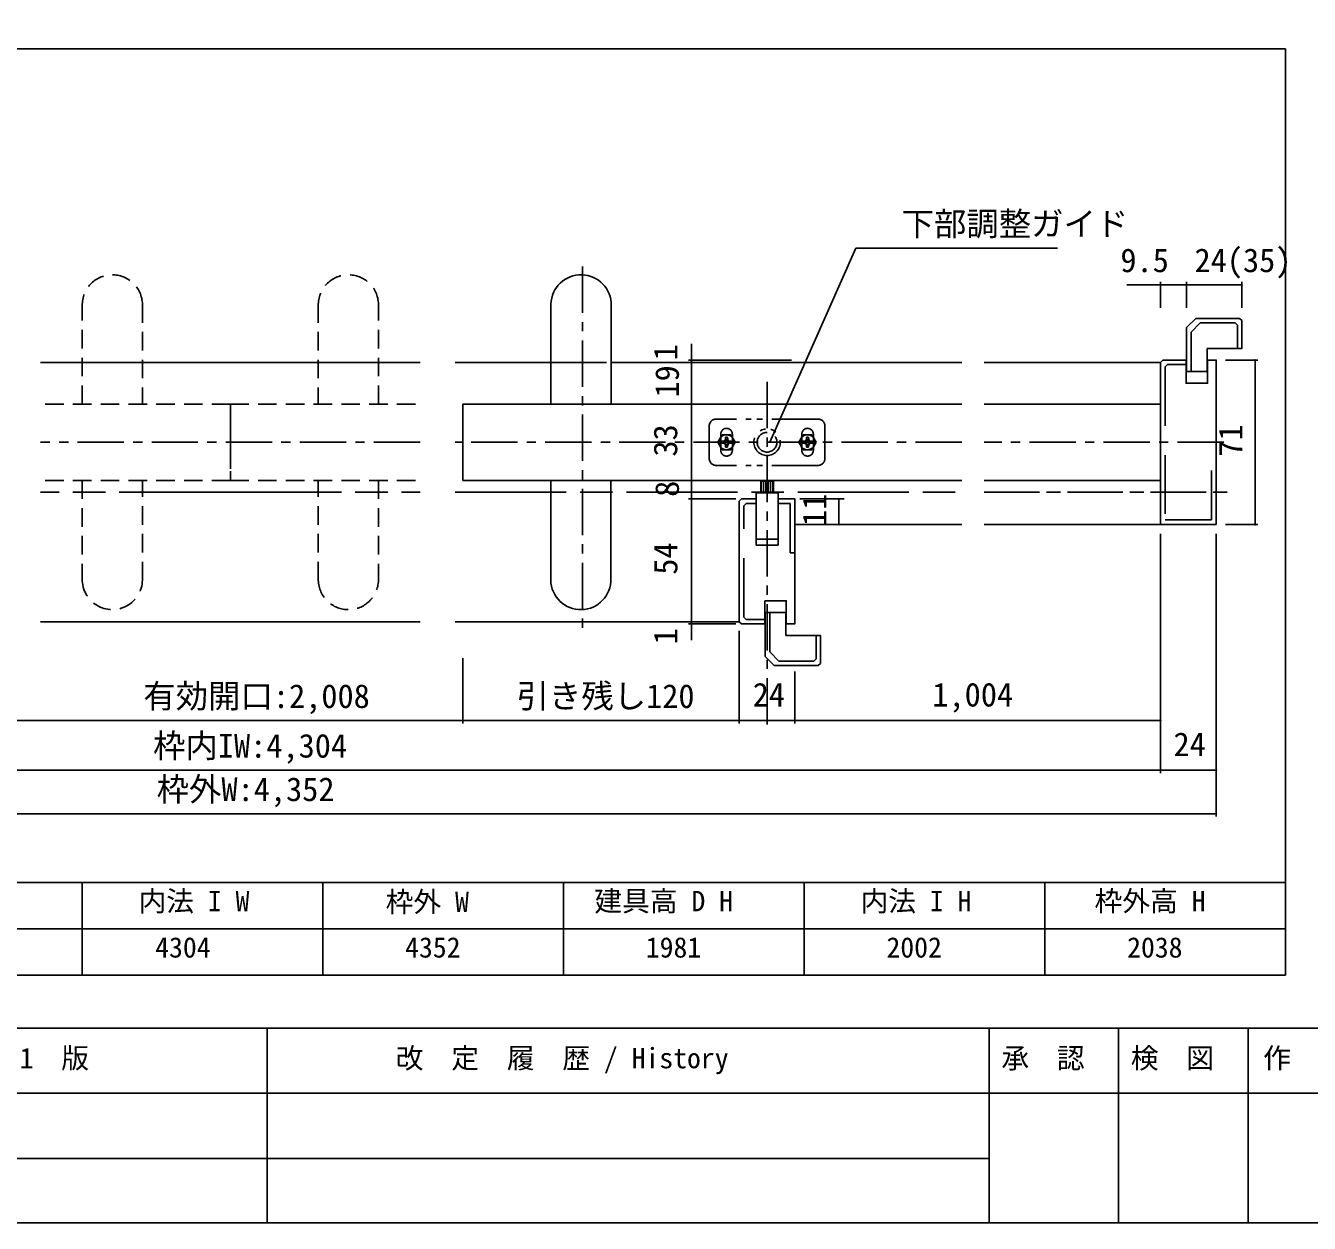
# Model space of a CAD drawing. Units: millimetres, scale not verified. Extents: x -800 to 800, y -554 to 554.
# Drawn here: x -392 to 162, y -554 to -37 of the extents above; entities that cross this region are included whole.
import ezdxf
from ezdxf.enums import TextEntityAlignment as Align

# ---------------------------------------------------------------- set-up
doc = ezdxf.new("R2010")
doc.units = ezdxf.units.MM
doc.header["$LTSCALE"] = 4
for name, pattern in [('CHAIN', [18.5, 12, -1.5, 3.5, -1.5]), ('CHAIN1', [8, 5, -1, 1, -1]), ('DOUBLE_CHAIN1', [8.8, 5, -1, 0.6, -0.6, 0.6, -1]), ('USER2', [9.525, 6.35, -3.175]), ('USER6', [9, 6, -0.75, 1.5, -0.75]), ('USER9', [3, 2, -1])]:
    doc.linetypes.add(name, pattern=pattern)
for name, color, linetype, lineweight in [('1-0', 7, 'Continuous', 25), ('1-4_0', 7, 'Continuous', 25), ('2-0', 7, 'Continuous', 25)]:
    doc.layers.add(name, color=color, linetype=linetype, lineweight=lineweight)
doc.styles.add('ＭＳ ゴシック', font='')
doc.styles.get('ＭＳ ゴシック').set_extended_font_data('MS Gothic')

msp = doc.modelspace()

# ---------------------------------------------------------------- linework, layer by layer
at = {"layer": '1-0'}
for p, q in [((152, -47), (-780, -47)), ((152, -47), (-780, -47)), ((152, -47), (-780, -47)), ((152, -47), (-780, -47)), ((152, -407), (152, -47)), ((152, -407), (152, -47)), ((152, -407), (-780, -407)), ((152, -407), (-780, -407)), ((-288.105, -470.225), (-288.105, -554.225)), ((23.895, -470.225), (23.895, -554.225)), ((79.895, -470.225), (79.895, -554.225)), ((135.895, -470.225), (135.895, -554.225)), ((23.895, -526.225), (-476.105, -526.225))]:
    msp.add_line(p, q, dxfattribs=at)
at = {"layer": '1-4_0'}
for p, q in [((152, -47), (-780, -47)), ((152, -47), (-780, -47)), ((152, -407), (152, -47)), ((152, -407), (-780, -407)), ((152, -407), (-780, -407)), ((-368, -407), (-368, -447)), ((-264, -407), (-264, -447)), ((-160, -407), (-160, -447)), ((-56, -407), (-56, -447)), ((48, -407), (48, -447)), ((152, -407), (152, -447)), ((152, -427), (-780, -427)), ((152, -447), (-780, -447)), ((800, -470), (-800, -470)), ((800, -498), (-476, -498))]:
    msp.add_line(p, q, dxfattribs=at)
msp.add_lwpolyline([(-800, -554), (800, -554), (800, 554), (-800, 554)], close=True, dxfattribs=at)
at = {"layer": '2-0'}
for p, q in [((-70.776, -216.89), (-33.693, -133.129)), ((53.443, -133.129), (-33.693, -133.129)), ((109.198, -148.885), (83.426, -148.885)), ((98.048, -158.808), (98.048, -147.635)), ((109.198, -158.808), (109.198, -147.635)), ((109.198, -158.808), (109.198, -147.635)), ((133.198, -148.885), (109.198, -148.885)), ((133.198, -158.808), (133.198, -147.635)), ((-165.402, -157.275), (-165.402, -200.39)), ((-139.402, -200.39), (-139.402, -157.89)), ((113.188, -163.39), (109.198, -167.38)), ((113.188, -163.39), (132.198, -163.39)), ((133.198, -164.39), (132.198, -163.39)), ((132.198, -163.39), (133.198, -164.39)), ((109.198, -167.38), (109.198, -186.39)), ((-104.687, -182.39), (-104.687, -174.39)), ((118.198, -176.39), (118.198, -186.39)), ((-221.946, -182.39), (-385.963, -182.39)), ((-206.773, -182.39), (-141.388, -182.39)), ((-139.524, -182.39), (12.12, -182.39)), ((-61.458, -181.39), (-105.937, -181.39)), ((-61.458, -181.39), (-105.937, -181.39)), ((-61.458, -181.39), (-105.937, -181.39)), ((-60.418, -182.39), (-105.937, -182.39)), ((-61.458, -182.39), (-105.937, -182.39)), ((-61.458, -182.39), (-105.937, -182.39)), ((-104.687, -182.39), (-104.687, -181.39)), ((-104.687, -200.39), (-104.687, -182.39)), ((21.736, -182.39), (98.048, -182.39)), ((99.048, -181.39), (98.048, -182.39)), ((98.048, -182.39), (98.048, -252.39)), ((126.048, -181.39), (140.113, -181.39)), ((138.863, -252.39), (138.863, -181.39)), ((118.198, -186.39), (109.198, -186.39)), ((-203.524, -200.39), (12.12, -200.39)), ((-203.524, -233.39), (-203.524, -200.39)), ((-61.458, -200.39), (-105.937, -200.39)), ((-62.083, -200.39), (-105.937, -200.39)), ((-104.687, -233.39), (-104.687, -200.39)), ((21.736, -200.39), (98.048, -200.39)), ((98.048, -228.39), (98.048, -205.39)), ((-203.524, -233.39), (12.12, -233.39)), ((-165.524, -276.506), (-165.524, -233.39)), ((-139.524, -233.39), (-139.524, -275.891)), ((-85.529, -233.39), (-105.937, -233.39)), ((-85.529, -233.39), (-105.937, -233.39)), ((-104.687, -241.39), (-104.687, -233.39)), ((-74.576, -238.393), (-74.576, -233.719)), ((-73.576, -238.393), (-73.576, -233.719)), ((-72.576, -238.393), (-72.576, -233.719)), ((-71.576, -238.393), (-71.576, -233.719)), ((-70.576, -238.393), (-70.576, -233.719)), ((-69.576, -238.393), (-69.576, -233.719)), ((21.736, -233.39), (98.048, -233.39)), ((-85.529, -241.39), (-105.937, -241.39)), ((-85.529, -241.39), (-105.937, -241.39)), ((-104.687, -294.39), (-104.687, -241.39)), ((-83.029, -241.39), (-84.029, -242.39)), ((-84.029, -242.39), (-84.029, -294.39)), ((-76.779, -241.39), (-83.029, -241.39)), ((-76.779, -241.39), (-76.779, -261.39)), ((-67.279, -261.39), (-67.279, -241.39)), ((-57.805, -241.39), (-38.723, -241.39)), ((-40.946, -241.39), (-40.946, -252.39)), ((-60.029, -252.39), (12.12, -252.39)), ((21.736, -252.39), (98.048, -252.39)), ((98.048, -252.39), (122.048, -252.39)), ((126.048, -252.39), (140.113, -252.39)), ((98.048, -256.39), (98.048, -338.364)), ((98.048, -256.39), (98.048, -359.797)), ((98.048, -256.39), (98.048, -359.797)), ((122.048, -256.39), (122.048, -359.797)), ((122.048, -256.39), (122.048, -378.573)), ((-67.279, -261.39), (-76.779, -261.39)), ((-73.029, -295.39), (-73.029, -285.39)), ((-63.879, -290.39), (-72.879, -290.39)), ((-72.879, -309.4), (-72.879, -290.39)), ((-63.879, -300.39), (-63.879, -290.39)), ((-221.946, -294.39), (-385.963, -294.39)), ((-206.773, -294.39), (-84.029, -294.39)), ((-85.529, -294.39), (-105.937, -294.39)), ((-85.529, -294.39), (-105.937, -294.39)), ((-85.529, -294.39), (-105.937, -294.39)), ((-85.529, -295.39), (-105.937, -295.39)), ((-85.529, -295.39), (-105.937, -295.39)), ((-104.687, -302.39), (-104.687, -294.39)), ((-104.687, -294.39), (-104.687, -295.39)), ((-83.029, -295.39), (-84.029, -294.39)), ((-84.029, -298.39), (-84.029, -338.364)), ((-84.029, -298.39), (-84.029, -338.364)), ((-83.029, -295.39), (-73.029, -295.39)), ((-203.524, -310.122), (-203.524, -338.364)), ((-68.889, -313.39), (-72.879, -309.4)), ((-68.889, -313.39), (-49.879, -313.39)), ((-60.029, -315.881), (-60.029, -338.364)), ((-60.029, -315.881), (-60.029, -338.364)), ((-48.879, -312.39), (-49.879, -313.39)), ((-503.88, -337.114), (-307.954, -337.114)), ((-84.029, -337.114), (-307.954, -337.114)), ((-84.029, -337.114), (-60.029, -337.114)), ((-60.029, -337.114), (98.048, -337.114)), ((-307.954, -358.547), (-700.409, -358.547)), ((-303.954, -358.547), (-307.954, -358.547)), ((-303.954, -358.547), (-299.954, -358.547)), ((-299.954, -358.547), (98.048, -358.547)), ((122.048, -358.547), (98.048, -358.547)), ((-303.954, -377.323), (-724.409, -377.323)), ((-303.954, -377.323), (122.048, -377.323))]:
    msp.add_line(p, q, dxfattribs=at)
at = {"layer": '2-0', "linetype": 'CHAIN1'}
for p, q in [((-151.787, -140.983), (-151.787, -299.332)), ((-72.029, -338.821), (-72.029, -189.99)), ((-221.946, -216.89), (-385.963, -216.89)), ((12.12, -216.89), (-206.773, -216.89)), ((125.371, -216.89), (21.736, -216.89))]:
    msp.add_line(p, q, dxfattribs=at)
at = {"layer": '2-0', "linetype": 'USER9'}
for p, q in [((-367.954, -200.39), (-367.954, -157.89)), ((-341.954, -157.275), (-341.954, -200.39)), ((-265.954, -157.275), (-265.954, -200.39)), ((-239.954, -200.39), (-239.954, -157.89)), ((-303.954, -200.39), (-385.963, -200.39)), ((-303.954, -200.39), (-221.946, -200.39)), ((-303.954, -200.39), (-303.954, -228.39)), ((-367.954, -233.39), (-367.954, -275.891)), ((-341.954, -276.506), (-341.954, -233.39)), ((-303.954, -233.39), (-221.946, -233.39)), ((-265.954, -276.506), (-265.954, -233.39)), ((-239.954, -233.39), (-239.954, -275.891))]:
    msp.add_line(p, q, dxfattribs=at)
at = {"layer": '2-0', "linetype": 'USER2'}
for p, q in [((115.188, -165.39), (111.198, -169.38)), ((115.188, -165.39), (130.198, -165.39)), ((131.198, -166.39), (130.198, -165.39)), ((131.198, -166.39), (131.198, -176.39)), ((111.198, -186.39), (111.198, -169.38)), ((101.048, -183.39), (100.048, -184.39)), ((100.048, -184.39), (100.048, -250.39)), ((109.048, -183.39), (101.048, -183.39)), ((120.048, -250.39), (120.048, -229.11)), ((-81.029, -243.39), (-82.029, -244.39)), ((-81.029, -243.39), (-76.779, -243.39)), ((-82.029, -292.39), (-82.029, -244.39)), ((100.048, -250.39), (120.048, -250.39)), ((-81.029, -293.39), (-82.029, -292.39)), ((-73.029, -293.39), (-81.029, -293.39)), ((-70.879, -290.39), (-70.879, -307.4)), ((-50.879, -310.39), (-50.879, -300.39)), ((-66.889, -311.39), (-70.879, -307.4)), ((-50.879, -310.39), (-51.879, -311.39)), ((-66.889, -311.39), (-51.879, -311.39))]:
    msp.add_line(p, q, dxfattribs=at)
at = {"layer": '2-0', "linetype": 'DOUBLE_CHAIN1'}
for p, q in [((-97.029, -209.89), (-97.029, -223.89)), ((-50.028, -206.89), (-94.029, -206.89)), ((-47.028, -223.89), (-47.028, -209.89)), ((-92.029, -213.39), (-92.029, -220.39)), ((-90.053, -215.786), (-89.852, -215.987)), ((-89.206, -215.987), (-89.021, -216.383)), ((-87.029, -220.39), (-87.029, -213.39)), ((-57.028, -213.39), (-57.028, -220.39)), ((-54.851, -215.987), (-55.053, -215.786)), ((-54.004, -215.786), (-54.205, -215.987)), ((-52.028, -220.39), (-52.028, -213.39)), ((-90.432, -216.567), (-90.633, -216.366)), ((-89.852, -217.793), (-90.053, -217.995)), ((-89.004, -217.995), (-89.206, -217.793)), ((-88.626, -216.567), (-88.424, -216.366)), ((-88.626, -217.213), (-88.424, -217.415)), ((-55.431, -217.213), (-55.633, -217.415)), ((-55.431, -216.567), (-55.036, -216.383)), ((-55.053, -217.995), (-54.851, -217.793)), ((-53.424, -216.366), (-53.625, -216.567)), ((-53.625, -217.213), (-53.424, -217.415)), ((-50.028, -226.89), (-94.029, -226.89))]:
    msp.add_line(p, q, dxfattribs=at)
at = {"layer": '2-0', "linetype": 'CHAIN'}
for p, q in [((-303.954, -238.393), (-385.963, -238.393)), ((-303.954, -238.393), (-221.946, -238.393)), ((-206.773, -238.393), (12.12, -238.393))]:
    msp.add_line(p, q, dxfattribs=at)
at = {"layer": '2-0', "linetype": 'USER6'}
msp.add_line((21.736, -238.393), (129.224, -238.393), dxfattribs=at)
at = {"layer": '2-0'}
for points in [[(133.198, -164.39), (133.198, -176.39), (118.198, -176.39)], [(122.048, -252.39), (122.048, -181.39), (118.348, -181.39), (118.348, -191.39), (109.048, -191.39), (109.048, -181.39), (99.048, -181.39)], [(-74.745, -238.76), (-74.745, -233.719), (-69.312, -233.719), (-69.312, -238.76)], [(-63.729, -295.39), (-60.029, -295.39), (-60.029, -241.39), (-67.279, -241.39)], [(-63.729, -295.39), (-60.029, -295.39), (-60.029, -241.39), (-67.279, -241.39)], [(-73.029, -285.39), (-63.729, -285.39), (-63.729, -295.39)], [(-48.879, -312.39), (-48.879, -300.39), (-63.879, -300.39)]]:
    msp.add_lwpolyline(points, dxfattribs=at)
at = {"layer": '2-0', "linetype": 'USER9'}
msp.add_lwpolyline([(-303.954, -205.39), (-303.954, -233.39), (-385.963, -233.39)], dxfattribs=at)
at = {"layer": '2-0', "linetype": 'DOUBLE_CHAIN1'}
for points in [[(-91.399, -220.129), (-87.659, -220.129), (-85.789, -216.89), (-87.659, -213.651), (-91.399, -213.651), (-93.269, -216.89)], [(-90.036, -216.383), (-89.852, -215.987), (-89.856, -215.821), (-89.993, -214.726), (-90.053, -215.786), (-90.238, -216.181)], [(-88.46, -216.563), (-87.362, -216.426), (-88.424, -216.366), (-88.82, -216.181), (-89.021, -216.383), (-88.626, -216.567)], [(-50.788, -216.89), (-52.658, -213.651), (-56.398, -213.651), (-58.268, -216.89), (-56.398, -220.129), (-52.658, -220.129)], [(-54.851, -215.987), (-54.856, -215.821), (-54.993, -214.726), (-55.053, -215.786), (-55.237, -216.181), (-55.036, -216.383)], [(-52.362, -216.426), (-53.424, -216.366), (-53.819, -216.181), (-54.021, -216.383), (-53.625, -216.567), (-53.459, -216.563)], [(-89.064, -219.055), (-89.004, -217.995), (-88.82, -217.599), (-89.021, -217.398), (-89.206, -217.793), (-89.202, -217.959)], [(-55.036, -217.398), (-55.431, -217.213), (-55.597, -217.217), (-56.695, -217.355), (-55.633, -217.415), (-55.237, -217.599)]]:
    msp.add_lwpolyline(points, close=True, dxfattribs=at)
for points in [[(-90.036, -216.383), (-90.432, -216.567), (-90.598, -216.563), (-91.695, -216.426), (-90.633, -216.366), (-90.238, -216.181)], [(-88.82, -216.181), (-89.004, -215.786), (-89.064, -214.726), (-89.202, -215.821), (-89.206, -215.987), (-89.004, -215.786)], [(-55.237, -216.181), (-55.633, -216.366), (-56.695, -216.426), (-55.597, -216.563), (-55.431, -216.567), (-55.633, -216.366)], [(-54.021, -216.383), (-54.205, -215.987), (-54.201, -215.821), (-54.064, -214.726), (-54.004, -215.786), (-53.819, -216.181)], [(-89.993, -219.055), (-90.053, -217.995), (-90.238, -217.599), (-90.633, -217.415), (-91.695, -217.355), (-90.598, -217.217), (-90.432, -217.213), (-90.633, -217.415)], [(-90.432, -217.213), (-90.036, -217.398), (-90.238, -217.599)], [(-90.036, -217.398), (-89.852, -217.793), (-89.856, -217.959), (-89.993, -219.055)], [(-89.021, -217.398), (-88.626, -217.213), (-88.46, -217.217), (-87.362, -217.355), (-88.424, -217.415), (-88.82, -217.599)], [(-55.036, -217.398), (-54.851, -217.793), (-54.856, -217.959), (-54.993, -219.055), (-55.053, -217.995), (-55.237, -217.599)], [(-52.362, -217.355), (-53.424, -217.415), (-53.819, -217.599), (-54.004, -217.995), (-54.064, -219.055), (-54.201, -217.959), (-54.205, -217.793), (-54.004, -217.995)], [(-54.205, -217.793), (-54.021, -217.398), (-53.819, -217.599)], [(-54.021, -217.398), (-53.625, -217.213), (-53.459, -217.217), (-52.362, -217.355)]]:
    msp.add_lwpolyline(points, dxfattribs=at)
at = {"layer": '2-0'}
msp.add_lwpolyline([(-67.279, -258.76), (-76.779, -258.76), (-76.779, -238.76), (-67.279, -238.76)], close=True, dxfattribs=at)
at = {"layer": '2-0', "linetype": 'USER2'}
msp.add_lwpolyline([(-67.279, -243.39), (-62.029, -243.39), (-62.029, -264.671), (-60.029, -264.671)], dxfattribs=at)
at = {"layer": '2-0', "linetype": 'DOUBLE_CHAIN1'}
for radius in [5.75, 4.25]:
    msp.add_circle((-72.029, -216.89), radius, dxfattribs=at)
at = {"layer": '2-0', "linetype": 'USER9'}
for centre, start, end in [((-354.954, -157.583), 1.35522, 181.35522), ((-252.954, -157.583), 358.64478, 178.64478), ((-354.954, -276.198), 178.64478, 358.64478), ((-252.954, -276.198), 181.35522, 1.35522)]:
    msp.add_arc(centre, 13.004, start, end, dxfattribs=at)
at = {"layer": '2-0'}
for centre, radius, start, end in [((-152.402, -157.583), 13.004, 358.64478, 178.64478), ((98.048, -148.885), 0.156, 0, 180), ((98.048, -148.885), 0.156, 0, 180), ((98.048, -148.885), 0.156, 180, 0), ((98.048, -148.885), 0.156, 180, 0), ((109.198, -148.885), 0.156, 0, 180), ((109.198, -148.885), 0.156, 0, 180), ((109.198, -148.885), 0.156, 0, 180), ((109.198, -148.885), 0.156, 0, 180), ((109.198, -148.885), 0.156, 180, 0), ((109.198, -148.885), 0.156, 180, 0), ((109.198, -148.885), 0.156, 180, 0), ((109.198, -148.885), 0.156, 180, 0), ((133.198, -148.885), 0.156, 0, 180), ((133.198, -148.885), 0.156, 0, 180), ((133.198, -148.885), 0.156, 180, 0), ((133.198, -148.885), 0.156, 180, 0), ((-104.687, -181.39), 0.156, 90, 270), ((-104.687, -181.39), 0.156, 90, 270), ((-104.687, -181.39), 0.156, 90, 270), ((-104.687, -182.39), 0.156, 90, 270), ((-104.687, -182.39), 0.156, 90, 270), ((-104.687, -182.39), 0.156, 90, 270), ((-104.687, -181.39), 0.156, 270, 90), ((-104.687, -181.39), 0.156, 270, 90), ((-104.687, -181.39), 0.156, 270, 90), ((-104.687, -182.39), 0.156, 270, 90), ((-104.687, -182.39), 0.156, 270, 90), ((-104.687, -182.39), 0.156, 270, 90), ((138.863, -181.39), 0.156, 90, 270), ((138.863, -181.39), 0.156, 270, 90), ((-104.687, -200.39), 0.156, 90, 270), ((-104.687, -200.39), 0.156, 90, 270), ((-104.687, -200.39), 0.156, 270, 90), ((-104.687, -200.39), 0.156, 270, 90), ((-104.687, -233.39), 0.156, 90, 270), ((-104.687, -233.39), 0.156, 90, 270), ((-104.687, -233.39), 0.156, 270, 90), ((-104.687, -233.39), 0.156, 270, 90), ((-104.687, -241.39), 0.156, 90, 270), ((-104.687, -241.39), 0.156, 90, 270), ((-104.687, -241.39), 0.156, 270, 90), ((-104.687, -241.39), 0.156, 270, 90), ((-40.939, -241.39), 0.156, 90, 270), ((-40.939, -241.39), 0.156, 90, 270), ((-40.939, -241.39), 0.156, 270, 90), ((-40.939, -241.39), 0.156, 270, 90), ((-40.939, -252.39), 0.156, 90, 270), ((-40.939, -252.39), 0.156, 90, 270), ((-40.939, -252.39), 0.156, 270, 90), ((-40.939, -252.39), 0.156, 270, 90), ((138.863, -252.39), 0.156, 90, 270), ((138.863, -252.39), 0.156, 270, 90), ((-152.524, -276.198), 13.004, 181.35522, 1.35522), ((-104.687, -294.39), 0.156, 90, 270), ((-104.687, -294.39), 0.156, 90, 270), ((-104.687, -294.39), 0.156, 90, 270), ((-104.687, -295.39), 0.156, 90, 270), ((-104.687, -295.39), 0.156, 90, 270), ((-104.687, -294.39), 0.156, 270, 90), ((-104.687, -294.39), 0.156, 270, 90), ((-104.687, -294.39), 0.156, 270, 90), ((-104.687, -295.39), 0.156, 270, 90), ((-104.687, -295.39), 0.156, 270, 90), ((-84.029, -337.114), 0.156, 0, 180), ((-84.029, -337.114), 0.156, 0, 180), ((-84.029, -337.114), 0.156, 180, 0), ((-84.029, -337.114), 0.156, 180, 0), ((-60.029, -337.114), 0.156, 0, 180), ((-60.029, -337.114), 0.156, 0, 180), ((-60.029, -337.114), 0.156, 180, 0), ((-60.029, -337.114), 0.156, 180, 0), ((98.048, -337.114), 0.156, 0, 180), ((98.048, -337.114), 0.156, 180, 0), ((98.048, -358.547), 0.156, 0, 180), ((98.048, -358.547), 0.156, 0, 180), ((98.048, -358.547), 0.156, 180, 0), ((98.048, -358.547), 0.156, 180, 0), ((122.048, -358.547), 0.156, 0, 180), ((122.048, -358.547), 0.156, 180, 0), ((122.048, -377.323), 0.156, 0, 180), ((122.048, -377.323), 0.156, 180, 0)]:
    msp.add_arc(centre, radius, start, end, dxfattribs=at)
at = {"layer": '2-0', "linetype": 'DOUBLE_CHAIN1'}
for centre, radius, start, end in [((-94.029, -209.89), 3, 90, 180), ((-50.028, -209.89), 3, 0, 90), ((-89.529, -216.89), 3.25, 37.66427, 37.44941), ((-89.529, -213.39), 2.5, 90, 180), ((-89.529, -217.16), 2.478, 90, 100.80514), ((-89.529, -216.89), 1.118, 72.98773, 107.01227), ((-89.529, -213.39), 2.5, 0, 90), ((-89.529, -217.16), 2.478, 79.19486, 90), ((-54.528, -216.89), 3.25, 37.66427, 37.44941), ((-54.528, -213.39), 2.5, 90, 180), ((-54.528, -217.16), 2.478, 90, 100.80514), ((-54.528, -216.89), 1.118, 72.98773, 107.01227), ((-54.528, -213.39), 2.5, 0, 90), ((-54.528, -217.16), 2.478, 79.19486, 90), ((-89.529, -220.39), 2.5, 180, 270), ((-89.261, -216.89), 2.478, 169.19486, 190.80514), ((-89.529, -216.89), 1.118, 162.98773, 197.01227), ((-89.529, -216.621), 2.478, 259.19486, 270), ((-89.529, -216.89), 1.118, 252.98773, 287.01227), ((-89.529, -216.621), 2.478, 270, 280.80514), ((-89.529, -220.39), 2.5, 270, 0), ((-89.529, -216.89), 1.118, 342.98773, 17.01227), ((-89.796, -216.89), 2.478, 349.19486, 10.80514), ((-54.528, -220.39), 2.5, 180, 270), ((-54.261, -216.89), 2.478, 169.19486, 190.80514), ((-54.528, -216.89), 1.118, 162.98773, 197.01227), ((-54.528, -216.621), 2.478, 259.19486, 270), ((-54.528, -216.89), 1.118, 252.98773, 287.01227), ((-54.528, -216.621), 2.478, 270, 280.80514), ((-54.528, -220.39), 2.5, 270, 0), ((-54.528, -216.89), 1.118, 342.98773, 17.01227), ((-54.796, -216.89), 2.478, 349.19486, 10.80514), ((-94.029, -223.89), 3, 180, 270), ((-50.028, -223.89), 3, 270, 0)]:
    msp.add_arc(centre, radius, start, end, dxfattribs=at)

# ---------------------------------------------------------------- texts
at = {"layer": '1-0', "style": 'ＭＳ ゴシック'}
for s, p in [('第\u30001\u3000版', (-418.994, -489.91)), ('改\u3000定\u3000履\u3000歴 / History', (-232.511, -489.91)), ('承\u3000認', (29.19, -489.91)), ('検\u3000図', (85.136, -489.91)), ('作\u3000成', (142.361, -489.91))]:
    msp.add_text(s, height=8.798, dxfattribs=at).set_placement(p, align=Align.BOTTOM_LEFT)
at = {"layer": '1-4_0', "style": 'ＭＳ ゴシック'}
for s, p in [('内法 I W', (-343.653, -422.098)), ('枠外 W', (-236.833, -422.408)), ('建具高 D H', (-146.68, -422.098)), ('内法 I H', (-31.653, -422.098)), ('枠外高 H', (69.474, -422.098)), ('4304', (-336.431, -442.098)), ('4352', (-228.431, -442.098)), ('1981', (-124.431, -442.098)), ('2002', (-20.431, -442.098)), ('2038', (83.569, -442.098))]:
    msp.add_text(s, height=8.798, dxfattribs=at).set_placement(p, align=Align.BOTTOM_LEFT)
at = {"layer": '2-0', "style": 'ＭＳ ゴシック'}
for s, p in [('下部調整ガイド', (-13.908, -130.761)), ('24(35)', (112.696, -146.517)), ('9.5', (80.66, -146.517)), ('有効開口:2,008', (-341.548, -334.746)), ('引き残し120', (-180.281, -334.746)), ('24', (-78.244, -334.107)), ('1,004', (-0.591, -334.107)), ('枠内IW:4,304', (-337.346, -356.179)), ('24', (103.628, -355.54)), ('枠外W:4,352', (-335.793, -374.954))]:
    msp.add_text(s, height=10.26, dxfattribs=at).set_placement(p, align=Align.BOTTOM_LEFT)
for s, p in [('1', (-107.68, -181.498)), ('19', (-107.055, -197.606)), ('33', (-107.752, -223.106)), ('71', (136.495, -223.106)), ('8', (-107.055, -240.498)), ('11', (-43.315, -253.106)), ('54', (-107.68, -274.106)), ('1', (-107.68, -304.165))]:
    msp.add_text(s, height=10.26, rotation=90, dxfattribs=at).set_placement(p, align=Align.BOTTOM_LEFT)

doc.saveas('drawing.dxf')
